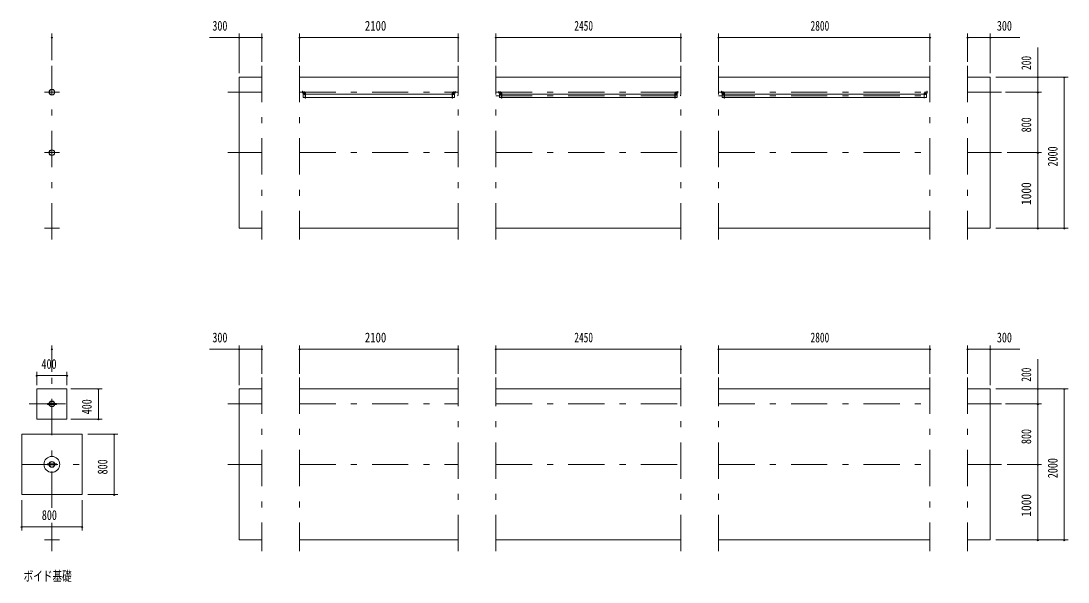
# Model space of a CAD drawing. Units: millimetres, scale not verified. Extents: x -23352 to 23352, y -10500 to 10500.
# Drawn here: x -21332 to -7461, y -8113 to -687 of the extents above; entities that cross this region are included whole.
import ezdxf
from ezdxf.enums import TextEntityAlignment as Align

# ---------------------------------------------------------------- set-up
doc = ezdxf.new("R2010")
doc.units = ezdxf.units.MM
doc.header["$LTSCALE"] = 40
doc.linetypes.add('USER3', pattern=[24, 12, -5, 2, -5])
for name, color, linetype, lineweight in [('0-2_1-0BOLD', 7, 'Continuous', 18), ('0-3_1-2CENTER', 3, 'USER3', 18), ('0-5_1-5DIM', 3, 'Continuous', 18)]:
    doc.layers.add(name, color=color, linetype=linetype, lineweight=lineweight)
doc.styles.add('ＭＳ ゴシック', font='')
doc.styles.get('ＭＳ ゴシック').set_extended_font_data('MS Gothic')

msp = doc.modelspace()

# ---------------------------------------------------------------- linework, layer by layer
at = {"layer": '0-2_1-0BOLD'}
for p, q in [((-18440.69, -3430.33), (-18440.69, -1430.33)), ((-18440.69, -1430.33), (-18140.69, -1430.33)), ((-17640.69, -1430.33), (-15540.69, -1430.33)), ((-15040.69, -1430.33), (-12590.69, -1430.33)), ((-12090.69, -1430.33), (-9290.69, -1430.33)), ((-8790.69, -1430.33), (-8490.69, -1430.33)), ((-8490.69, -1430.33), (-8490.69, -3430.33)), ((-17567.74, -1640.33), (-17597.34, -1640.33)), ((-17597.34, -1643.53), (-17567.74, -1643.53)), ((-17562.54, -1658.13), (-15618.84, -1658.13)), ((-15613.64, -1640.33), (-15584.04, -1640.33)), ((-15584.04, -1643.53), (-15613.64, -1643.53)), ((-14967.74, -1640.33), (-14997.34, -1640.33)), ((-14997.34, -1643.53), (-14967.74, -1643.53)), ((-14962.54, -1658.13), (-12668.84, -1658.13)), ((-12663.64, -1640.33), (-12634.04, -1640.33)), ((-12634.04, -1643.53), (-12663.64, -1643.53)), ((-12017.74, -1640.33), (-12047.34, -1640.33)), ((-12047.34, -1643.53), (-12017.74, -1643.53)), ((-12012.54, -1658.13), (-9368.84, -1658.13)), ((-9363.64, -1640.33), (-9334.04, -1640.33)), ((-9334.04, -1643.53), (-9363.64, -1643.53)), ((-15618.84, -1700.83), (-17562.54, -1700.83)), ((-12668.84, -1700.83), (-14962.54, -1700.83)), ((-9368.84, -1700.83), (-12012.54, -1700.83)), ((-20822.14, -3430.33), (-21022.14, -3430.33)), ((-18140.69, -3430.33), (-18440.69, -3430.33)), ((-15540.69, -3430.33), (-17640.69, -3430.33)), ((-12590.69, -3430.33), (-15040.69, -3430.33)), ((-9290.69, -3430.33), (-12090.69, -3430.33)), ((-8490.69, -3430.33), (-8790.69, -3430.33)), ((-20722.14, -5555.32), (-21122.14, -5555.32)), ((-21122.14, -5555.33), (-21122.14, -5955.32)), ((-21122.14, -5555.33), (-20722.14, -5555.33)), ((-20722.14, -5955.32), (-20722.14, -5555.33)), ((-18440.69, -7555.32), (-18440.69, -5555.33)), ((-18440.69, -5555.33), (-18140.69, -5555.33)), ((-17640.69, -5555.33), (-15540.69, -5555.33)), ((-15040.69, -5555.33), (-12590.69, -5555.33)), ((-12090.69, -5555.33), (-9290.69, -5555.33)), ((-8790.69, -5555.33), (-8490.69, -5555.33)), ((-8490.69, -5555.33), (-8490.69, -7555.32)), ((-20982.14, -5749.32), (-20982.14, -5761.32)), ((-20982.14, -5749.32), (-20959.82, -5749.32)), ((-20982.14, -5761.32), (-20959.82, -5761.32)), ((-20956.98, -5749.32), (-20887.31, -5749.32)), ((-20956.98, -5761.32), (-20887.31, -5761.32)), ((-20884.47, -5749.32), (-20862.14, -5749.32)), ((-20884.47, -5761.32), (-20862.14, -5761.32)), ((-20862.14, -5749.32), (-20862.14, -5761.32)), ((-21122.14, -5955.32), (-20722.14, -5955.32)), ((-20982.14, -6549.33), (-20982.14, -6561.33)), ((-20982.14, -6549.33), (-20959.82, -6549.33)), ((-20982.14, -6561.33), (-20959.82, -6561.33)), ((-20956.98, -6549.33), (-20887.31, -6549.33)), ((-20956.98, -6561.33), (-20887.31, -6561.33)), ((-20884.47, -6549.33), (-20862.14, -6549.33)), ((-20884.47, -6561.33), (-20862.14, -6561.33)), ((-20862.14, -6549.33), (-20862.14, -6561.33)), ((-20822.14, -7555.33), (-21022.14, -7555.33)), ((-18140.69, -7555.32), (-18440.69, -7555.32)), ((-15540.69, -7555.32), (-17640.69, -7555.32)), ((-12590.69, -7555.32), (-15040.69, -7555.32)), ((-9290.69, -7555.32), (-12090.69, -7555.32)), ((-8490.69, -7555.32), (-8790.69, -7555.32))]:
    msp.add_line(p, q, dxfattribs=at)
for points in [[(-17599.34, -1638.33), (-17599.34, -1618.33), (-17602.54, -1618.33), (-17602.54, -1638.33)], [(-17565.74, -1658.13), (-17594.59, -1658.13), (-17594.59, -1700.83), (-17565.74, -1700.83)], [(-17565.74, -1645.53), (-17565.74, -1711.33), (-17562.54, -1711.33), (-17562.54, -1645.53)], [(-15615.64, -1645.53), (-15615.64, -1711.33), (-15618.84, -1711.33), (-15618.84, -1645.53)], [(-15615.64, -1658.13), (-15586.79, -1658.13), (-15586.79, -1700.83), (-15615.64, -1700.83)], [(-15582.04, -1638.33), (-15582.04, -1618.33), (-15578.84, -1618.33), (-15578.84, -1638.33)], [(-14999.34, -1638.33), (-14999.34, -1618.33), (-15002.54, -1618.33), (-15002.54, -1638.33)], [(-14965.74, -1700.83), (-14994.59, -1700.83), (-14994.59, -1658.13), (-14965.74, -1658.13)], [(-14965.74, -1645.53), (-14965.74, -1711.33), (-14962.54, -1711.33), (-14962.54, -1645.53)], [(-12665.64, -1645.53), (-12665.64, -1711.33), (-12668.84, -1711.33), (-12668.84, -1645.53)], [(-12665.64, -1658.13), (-12636.79, -1658.13), (-12636.79, -1700.83), (-12665.64, -1700.83)], [(-12632.04, -1638.33), (-12632.04, -1618.33), (-12628.84, -1618.33), (-12628.84, -1638.33)], [(-12049.34, -1638.33), (-12049.34, -1618.33), (-12052.54, -1618.33), (-12052.54, -1638.33)], [(-12015.74, -1700.83), (-12044.59, -1700.83), (-12044.59, -1658.13), (-12015.74, -1658.13)], [(-12015.74, -1645.53), (-12015.74, -1711.33), (-12012.54, -1711.33), (-12012.54, -1645.53)], [(-9365.64, -1645.53), (-9365.64, -1711.33), (-9368.84, -1711.33), (-9368.84, -1645.53)], [(-9365.64, -1658.13), (-9336.79, -1658.13), (-9336.79, -1700.83), (-9365.64, -1700.83)], [(-9332.04, -1638.33), (-9332.04, -1618.33), (-9328.84, -1618.33), (-9328.84, -1638.33)]]:
    msp.add_lwpolyline(points, dxfattribs=at)
msp.add_lwpolyline([(-21322.14, -6955.33), (-21322.14, -6155.33), (-20522.14, -6155.33), (-20522.14, -6955.33)], close=True, dxfattribs=at)
for centre, radius in [((-20922.14, -1630.33), 38.15), ((-20922.14, -1630.33), 38.15), ((-20922.14, -1630.33), 35.35), ((-20922.14, -1630.33), 35.35), ((-20922.14, -1630.33), 35.35), ((-20922.14, -2430.33), 38.15), ((-20922.14, -2430.33), 35.35), ((-20922.14, -5755.32), 38.15), ((-20922.14, -5755.32), 35.35), ((-20922.14, -6555.33), 105), ((-20922.14, -6555.33), 38.15), ((-20922.14, -6555.33), 35.35)]:
    msp.add_circle(centre, radius, dxfattribs=at)
for centre, radius, start, end in [((-20922.14, -1630.33), 38.15, 43.27118, 125.40654), ((-17597.34, -1638.33), 5.2, 180, 270), ((-17597.34, -1638.33), 2, 180, 270), ((-17567.74, -1645.53), 5.2, 0, 90), ((-17567.74, -1645.53), 2, 0, 90), ((-15613.64, -1645.53), 5.2, 90, 180), ((-15613.64, -1645.53), 2, 90, 180), ((-15584.04, -1638.33), 2, 270, 0), ((-15584.04, -1638.33), 5.2, 270, 0), ((-14997.34, -1638.33), 5.2, 180, 270), ((-14997.34, -1638.33), 2, 180, 270), ((-14967.74, -1645.53), 5.2, 0, 90), ((-14967.74, -1645.53), 2, 0, 90), ((-12663.64, -1645.53), 5.2, 90, 180), ((-12663.64, -1645.53), 2, 90, 180), ((-12634.04, -1638.33), 2, 270, 0), ((-12634.04, -1638.33), 5.2, 270, 0), ((-12047.34, -1638.33), 5.2, 180, 270), ((-12047.34, -1638.33), 2, 180, 270), ((-12017.74, -1645.53), 5.2, 0, 90), ((-12017.74, -1645.53), 2, 0, 90), ((-9363.64, -1645.53), 5.2, 90, 180), ((-9363.64, -1645.53), 2, 90, 180), ((-9334.04, -1638.33), 2, 270, 0), ((-9334.04, -1638.33), 5.2, 270, 0), ((-15540.69, -1672.33), 3.85, 90, 270), ((-15540.69, -1672.33), 2.25, 90, 270), ((-12590.69, -1672.33), 3.85, 90, 270), ((-12590.69, -1672.33), 2.25, 90, 270)]:
    msp.add_arc(centre, radius, start, end, dxfattribs=at)
at = {"layer": '0-3_1-2CENTER'}
for p, q in [((-20922.14, -3580.33), (-20922.14, -1280.33)), ((-18140.69, -1280.33), (-18140.69, -3580.33)), ((-17640.69, -1280.33), (-17640.69, -3580.33)), ((-15540.69, -3580.33), (-15540.69, -1280.33)), ((-15040.69, -3580.33), (-15040.69, -1280.33)), ((-12590.69, -3580.33), (-12590.69, -1280.33)), ((-12090.69, -3580.33), (-12090.69, -1280.33)), ((-9290.69, -1280.33), (-9290.69, -3580.33)), ((-8790.69, -1280.33), (-8790.69, -3580.33)), ((-21022.14, -1630.33), (-20822.14, -1630.33)), ((-18590.69, -1630.33), (-18140.69, -1630.33)), ((-17640.69, -1630.33), (-15540.69, -1630.33)), ((-17577.54, -1621.33), (-17577.54, -1663.13)), ((-15603.84, -1621.33), (-15603.84, -1663.13)), ((-15040.69, -1630.33), (-12590.69, -1630.33)), ((-14977.54, -1621.33), (-14977.54, -1663.13)), ((-12653.84, -1621.33), (-12653.84, -1663.13)), ((-12090.69, -1630.33), (-9290.69, -1630.33)), ((-12027.54, -1621.33), (-12027.54, -1663.13)), ((-9353.84, -1621.33), (-9353.84, -1663.13)), ((-8790.69, -1630.33), (-8340.69, -1630.33)), ((-15540.69, -1679.48), (-15540.69, -1679.48)), ((-15040.69, -1679.48), (-12590.69, -1679.48)), ((-12090.69, -1679.48), (-9290.69, -1679.48)), ((-21022.14, -2430.33), (-20822.14, -2430.33)), ((-18590.69, -2430.33), (-18140.69, -2430.33)), ((-17640.69, -2430.33), (-15540.69, -2430.33)), ((-15040.69, -2430.33), (-12590.69, -2430.33)), ((-12090.69, -2430.33), (-9290.69, -2430.33)), ((-8790.69, -2430.33), (-8340.69, -2430.33)), ((-20922.14, -7130.3), (-20922.14, -5405.33)), ((-18140.69, -5405.33), (-18140.69, -7705.32)), ((-17640.69, -5405.33), (-17640.69, -7705.32)), ((-15540.69, -7705.32), (-15540.69, -5405.33)), ((-15040.69, -7705.32), (-15040.69, -5405.33)), ((-12590.69, -7705.32), (-12590.69, -5405.33)), ((-12090.69, -7705.32), (-12090.69, -5405.33)), ((-9290.69, -5405.33), (-9290.69, -7705.32)), ((-8790.69, -5405.33), (-8790.69, -7705.32)), ((-21222.14, -5755.32), (-20622.14, -5755.32)), ((-18590.69, -5755.32), (-18140.69, -5755.32)), ((-17640.69, -5755.32), (-15540.69, -5755.32)), ((-15040.69, -5755.32), (-12590.69, -5755.32)), ((-12090.69, -5755.32), (-9290.69, -5755.32)), ((-8790.69, -5755.32), (-8340.69, -5755.32)), ((-21322.14, -6555.33), (-20522.14, -6555.33)), ((-18590.69, -6555.32), (-18140.69, -6555.32)), ((-17640.69, -6555.32), (-15540.69, -6555.32)), ((-15040.69, -6555.32), (-12590.69, -6555.32)), ((-12090.69, -6555.32), (-9290.69, -6555.32)), ((-8790.69, -6555.32), (-8340.69, -6555.32)), ((-20922.14, -7330.33), (-20922.14, -7705.32))]:
    msp.add_line(p, q, dxfattribs=at)
at = {"layer": '0-5_1-5DIM'}
for p, q in [((-20912.14, -905.33), (-20932.14, -905.33)), ((-20922.14, -1205.33), (-20922.14, -855.33)), ((-18440.69, -905.33), (-18833.19, -905.33)), ((-18430.69, -905.33), (-18450.69, -905.33)), ((-18440.69, -855.33), (-18440.69, -1380.33)), ((-18140.69, -905.33), (-18440.69, -905.33)), ((-18130.69, -905.33), (-18150.69, -905.33)), ((-18140.69, -855.33), (-18140.69, -1230.33)), ((-17630.69, -905.33), (-17650.69, -905.33)), ((-17640.69, -855.33), (-17640.69, -1230.33)), ((-15540.69, -905.33), (-17640.69, -905.33)), ((-15530.69, -905.33), (-15550.69, -905.33)), ((-15540.69, -855.33), (-15540.69, -1230.33)), ((-15030.69, -905.33), (-15050.69, -905.33)), ((-15040.69, -855.33), (-15040.69, -1230.33)), ((-12590.69, -905.33), (-15040.69, -905.33)), ((-12580.69, -905.33), (-12600.69, -905.33)), ((-12590.69, -855.33), (-12590.69, -1230.33)), ((-12080.69, -905.33), (-12100.69, -905.33)), ((-12090.69, -855.33), (-12090.69, -1230.33)), ((-9290.69, -905.33), (-12090.69, -905.33)), ((-9280.69, -905.33), (-9300.69, -905.33)), ((-9290.69, -855.33), (-9290.69, -1230.33)), ((-8780.69, -905.33), (-8800.69, -905.33)), ((-8790.69, -855.33), (-8790.69, -1230.33)), ((-8490.69, -905.33), (-8790.69, -905.33)), ((-8480.69, -905.33), (-8500.69, -905.33)), ((-8490.69, -855.33), (-8490.69, -1380.33)), ((-8490.69, -905.33), (-8098.19, -905.33)), ((-7860.69, -3430.33), (-7860.69, -1037.83)), ((-8415.69, -1430.33), (-7460.69, -1430.33)), ((-7850.69, -1430.33), (-7870.69, -1430.33)), ((-7860.69, -1630.33), (-7860.69, -1430.33)), ((-7500.69, -1430.33), (-7520.69, -1430.33)), ((-7510.69, -1430.33), (-7510.69, -3430.33)), ((-7510.69, -1430.33), (-7510.69, -3430.33)), ((-7810.69, -1630.33), (-8290.69, -1630.33)), ((-7850.69, -1630.33), (-7870.69, -1630.33)), ((-7860.69, -2430.33), (-7860.69, -1630.33)), ((-8265.69, -2430.33), (-7810.69, -2430.33)), ((-7850.69, -2430.33), (-7870.69, -2430.33)), ((-7860.69, -3430.33), (-7860.69, -2430.33)), ((-7460.69, -3430.33), (-8415.69, -3430.33)), ((-7850.69, -3430.33), (-7870.69, -3430.33)), ((-7500.69, -3430.33), (-7520.69, -3430.33)), ((-20922.14, -5330.33), (-20922.14, -4980.32)), ((-18440.69, -4980.33), (-18440.69, -5505.33)), ((-18140.69, -4980.33), (-18140.69, -5355.33)), ((-17640.69, -4980.33), (-17640.69, -5355.33)), ((-15540.69, -4980.33), (-15540.69, -5355.33)), ((-15040.69, -4980.33), (-15040.69, -5355.33)), ((-12590.69, -4980.33), (-12590.69, -5355.33)), ((-12090.69, -4980.33), (-12090.69, -5355.33)), ((-9290.69, -4980.33), (-9290.69, -5355.33)), ((-8790.69, -4980.33), (-8790.69, -5355.33)), ((-8490.69, -4980.33), (-8490.69, -5505.33)), ((-20912.14, -5030.33), (-20932.14, -5030.33)), ((-18440.69, -5030.33), (-18833.19, -5030.33)), ((-18430.69, -5030.33), (-18450.69, -5030.33)), ((-18140.69, -5030.33), (-18440.69, -5030.33)), ((-18130.69, -5030.33), (-18150.69, -5030.33)), ((-17630.69, -5030.33), (-17650.69, -5030.33)), ((-15540.69, -5030.33), (-17640.69, -5030.33)), ((-15530.69, -5030.33), (-15550.69, -5030.33)), ((-15030.69, -5030.33), (-15050.69, -5030.33)), ((-12590.69, -5030.33), (-15040.69, -5030.33)), ((-12580.69, -5030.33), (-12600.69, -5030.33)), ((-12080.69, -5030.33), (-12100.69, -5030.33)), ((-9290.69, -5030.33), (-12090.69, -5030.33)), ((-9280.69, -5030.33), (-9300.69, -5030.33)), ((-8780.69, -5030.33), (-8800.69, -5030.33)), ((-8490.69, -5030.33), (-8790.69, -5030.33)), ((-8480.69, -5030.33), (-8500.69, -5030.33)), ((-8490.69, -5030.33), (-8098.19, -5030.33)), ((-7860.69, -7555.33), (-7860.69, -5162.82)), ((-21112.14, -5380.33), (-21132.14, -5380.33)), ((-21122.14, -5330.33), (-21122.14, -5505.32)), ((-21122.14, -5380.33), (-20722.14, -5380.33)), ((-20712.14, -5380.33), (-20732.14, -5380.33)), ((-20722.14, -5330.33), (-20722.14, -5505.33)), ((-20256.23, -5555.33), (-20672.14, -5555.33)), ((-20296.23, -5555.33), (-20316.23, -5555.33)), ((-20306.23, -5555.33), (-20306.23, -5955.32)), ((-8415.69, -5555.32), (-7460.69, -5555.32)), ((-7850.69, -5555.32), (-7870.69, -5555.32)), ((-7860.69, -5755.32), (-7860.69, -5555.32)), ((-7500.69, -5555.32), (-7520.69, -5555.32)), ((-7510.69, -5555.32), (-7510.69, -7555.33)), ((-7510.69, -5555.32), (-7510.69, -7555.33)), ((-7810.69, -5755.32), (-8290.69, -5755.32)), ((-7850.69, -5755.32), (-7870.69, -5755.32)), ((-7860.69, -6555.32), (-7860.69, -5755.32)), ((-20256.23, -5955.32), (-20672.14, -5955.32)), ((-20296.23, -5955.32), (-20316.23, -5955.32)), ((-20447.14, -6155.33), (-20047.14, -6155.33)), ((-20087.15, -6155.33), (-20107.15, -6155.33)), ((-20097.15, -6155.33), (-20097.15, -6955.33)), ((-8265.69, -6555.32), (-7810.69, -6555.32)), ((-7850.69, -6555.32), (-7870.69, -6555.32)), ((-7860.69, -7555.33), (-7860.69, -6555.32)), ((-21322.14, -7430.33), (-21322.14, -7030.33)), ((-20522.14, -7030.33), (-20522.14, -7430.33)), ((-20047.14, -6955.33), (-20447.14, -6955.33)), ((-20087.15, -6955.33), (-20107.15, -6955.33)), ((-21312.14, -7380.33), (-21332.14, -7380.33)), ((-20522.14, -7380.33), (-21322.14, -7380.33)), ((-20512.14, -7380.33), (-20532.14, -7380.33)), ((-7460.69, -7555.33), (-8415.69, -7555.33)), ((-7850.69, -7555.33), (-7870.69, -7555.33)), ((-7500.69, -7555.33), (-7520.69, -7555.33))]:
    msp.add_line(p, q, dxfattribs=at)
for centre in [(-20922.14, -905.33), (-18440.69, -905.33), (-18140.69, -905.33), (-17640.69, -905.33), (-15540.69, -905.33), (-15040.69, -905.33), (-12590.69, -905.33), (-12090.69, -905.33), (-9290.69, -905.33), (-8790.69, -905.33), (-8490.69, -905.33), (-7860.69, -1430.33), (-7510.69, -1430.33), (-7860.69, -1630.33), (-7860.69, -2430.33), (-7860.69, -3430.33), (-7510.69, -3430.33), (-20922.14, -5030.33), (-18440.69, -5030.33), (-18140.69, -5030.33), (-17640.69, -5030.33), (-15540.69, -5030.33), (-15040.69, -5030.33), (-12590.69, -5030.33), (-12090.69, -5030.33), (-9290.69, -5030.33), (-8790.69, -5030.33), (-8490.69, -5030.33), (-21122.14, -5380.33), (-20722.14, -5380.33), (-20306.23, -5555.33), (-7860.69, -5555.32), (-7510.69, -5555.32), (-7860.69, -5755.32), (-20306.23, -5955.32), (-20097.15, -6155.33), (-7860.69, -6555.32), (-20097.15, -6955.33), (-21322.14, -7380.33), (-20522.14, -7380.33), (-7860.69, -7555.33), (-7510.69, -7555.33)]:
    msp.add_arc(centre, 10, 180, 0, dxfattribs=at)

# ---------------------------------------------------------------- texts
at = {"layer": '0-5_1-5DIM', "color": 7, "style": 'ＭＳ ゴシック'}
for s, width, p in [('300', 0.75, (-18796.04, -855.33)), ('2100', 0.8, (-16776.08, -855.33)), ('2450', 0.7, (-14001.7, -855.33)), ('2800', 0.7, (-10871.96, -855.33)), ('300', 0.75, (-8403.54, -855.33)), ('300', 0.75, (-18796.04, -4980.33)), ('2100', 0.8, (-16776.08, -4980.33)), ('2450', 0.7, (-14001.7, -4980.33)), ('2800', 0.7, (-10871.96, -4980.33)), ('300', 0.75, (-8403.54, -4980.33)), ('400', 0.75, (-21059.77, -5330.33)), ('800', 0.75, (-21055, -7330.33)), ('ボイド基礎', 0.7, (-21297.14, -8137.56))]:
    msp.add_text(s, height=130.2, dxfattribs=dict(at, width=width)).set_placement(p, align=Align.BOTTOM_LEFT)
for s, width, p in [('200', 0.7, (-7910.69, -1336.34)), ('800', 0.75, (-7910.69, -2161.74)), ('2000', 0.75, (-7560.69, -2613.36)), ('1000', 0.85, (-7910.69, -3123.13)), ('200', 0.7, (-7910.69, -5461.33)), ('400', 0.75, (-20356.23, -5892.95)), ('800', 0.75, (-7910.69, -6286.73)), ('800', 0.75, (-20147.14, -6688.19)), ('2000', 0.75, (-7560.69, -6738.36)), ('1000', 0.85, (-7910.69, -7248.13))]:
    msp.add_text(s, height=130.2, rotation=90, dxfattribs=dict(at, width=width)).set_placement(p, align=Align.BOTTOM_LEFT)

doc.saveas('drawing.dxf')
